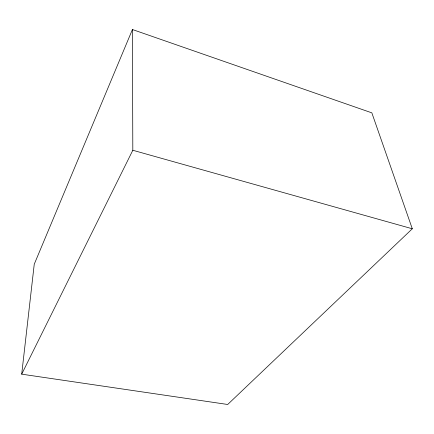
<?xml version="1.0" encoding="UTF-8"?>
<svg xmlns="http://www.w3.org/2000/svg" width="434" height="434" viewBox="0 0 434 434"><rect width="100%" height="100%" fill="white"/><g stroke="black" fill="none" stroke-linecap="round" stroke-linejoin="round"><path stroke-width="0.65" d="M21.7 374.168L34.243 264.225L132.424 29.517L371.84 112.851L412.3 228.778L227.687 404.483L21.7 374.168L132.82 150.262L132.424 29.517M132.82 150.262L412.3 228.778"/></g></svg>
